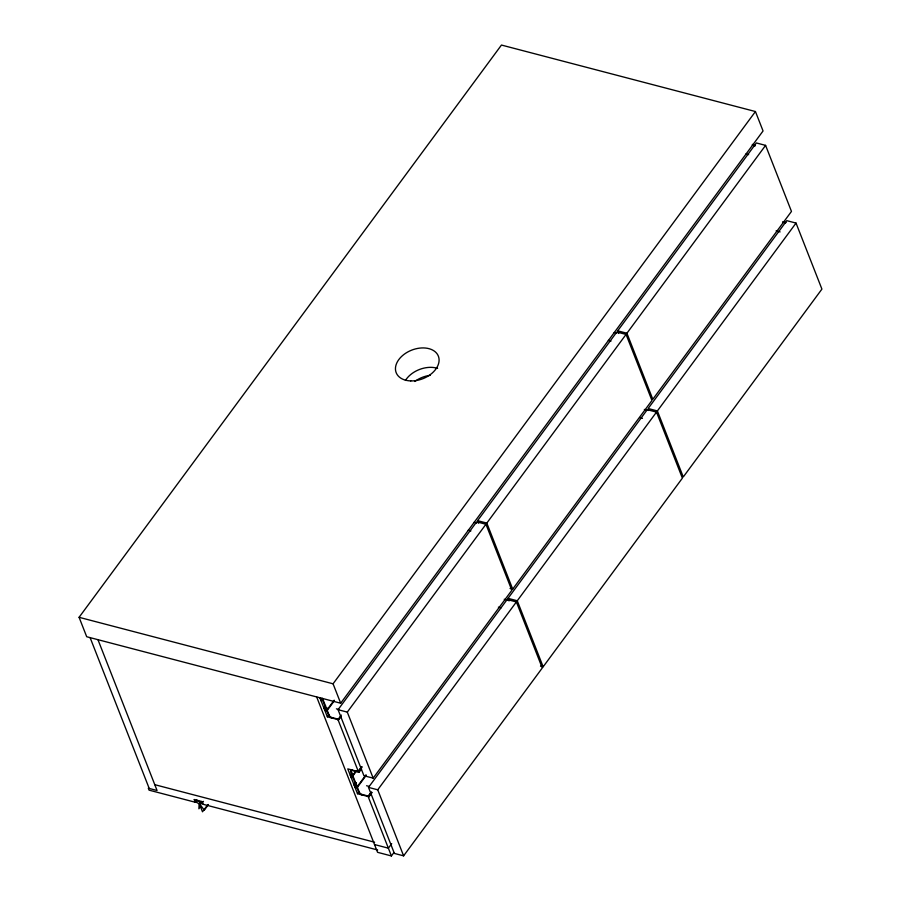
<?xml version="1.0" encoding="UTF-8"?>
<svg xmlns="http://www.w3.org/2000/svg" width="901" height="901" viewBox="0 0 901 901"><rect width="100%" height="100%" fill="white"/><g stroke="black" fill="none" stroke-linecap="round" stroke-linejoin="round"><path stroke-width="1.35" d="M79.085 617.309L501.463 45.05L755.443 111.544L763.057 130.96L340.679 703.219L86.699 636.737L79.085 617.309L333.066 683.803L340.679 703.219M97.95 639.665L157.067 790.504L148.282 788.206L149.048 790.143L195.224 802.239L196.902 799.975M200.799 801.642L199.121 803.917L198.896 808.771L200.574 806.508M201.126 801.777L199.459 804.041L202.5 811.812L207.512 805.021M201.43 801.811L199.752 804.075L204.268 810.168L208.446 804.514M203.446 801.338L201.768 803.602A5.665 2.838 36.4 0 1 196.227 802.149L195.303 801.913L194.391 799.581M333.066 683.803L755.443 111.544M322.716 698.433L321.038 700.696L323.358 698.602M325.599 705.821L323.932 708.073L325.261 709.999L326.646 710.36L334.17 700.178M326.939 707.736L324.833 710.371L326.86 710.9L328.482 715.022A3.401 1.701 36.4 0 0 332.165 718.074M326.86 710.9L334.372 700.719M361.718 767.134L358.384 771.65L337.976 719.595L327.356 716.813L328.966 714.651M338.055 709.695L476.708 521.837L485.943 524.258L511.824 590.29L373.172 778.149L363.936 775.738L338.055 709.695L347.29 712.117L373.172 778.149M478.6 523.244L477.586 520.654L616.825 332.007L626.06 334.417L651.941 400.461L512.703 589.108L510.056 588.421M617.692 330.825L756.356 142.955L765.591 145.376L791.472 211.42L652.808 399.278L626.927 333.235L617.692 330.825L618.705 333.415M337.976 719.595L341.321 715.079M340.634 716.599L338.134 719.989L341.096 716.712M347.29 712.117L485.943 524.258M512.703 589.108L486.822 523.076L626.06 334.417M626.927 333.235L765.591 145.376M351.953 773.058L350.286 775.322L352.314 775.851L355.658 771.335M365.975 774.837L356.796 787.271L352.528 776.392L356.706 770.738M361.571 766.74L358.226 771.267L359.06 772.315L361.56 768.925M358.688 771.391L362.033 766.864M355.749 782.732L354.082 784.996L355.411 786.911L356.796 787.271M354.724 785.165L356.391 782.901M356.65 785.019L354.971 787.283L357.01 787.823L358.621 791.934A3.401 1.701 36.4 0 0 362.303 794.997M357.01 787.823L366.189 775.378M393.917 852.56L391.417 855.95L368.126 796.518L357.506 793.736L359.105 791.562M368.498 787.395L507.15 599.525L516.386 601.947L542.267 667.99L403.614 855.849L394.379 853.427L368.498 787.395L377.733 789.805L403.614 855.849M509.042 600.933L508.029 598.343L647.267 409.696L656.502 412.117L682.384 478.149L543.145 666.808L540.51 666.109M372.079 792.497L368.734 797.025L368.374 796.09L370.874 792.7M368.126 796.518L371.46 791.99M371.617 792.384L368.734 797.025M377.733 789.805L516.386 601.947M543.145 666.808L517.264 600.764L656.502 412.117M657.381 410.935L796.033 223.076L786.798 220.655L648.146 408.513L657.381 410.935L683.262 476.967L821.915 289.108L796.033 223.076M391.71 843.651L388.376 848.179L374.523 844.552M755.117 145.478L754.328 145.275A2.613 1.306 36.4 0 1 752.617 144.351M752.391 145.252L755.049 145.951M745.983 153.936L748.641 154.634M786.044 222.592L784.467 222.187A2.613 1.306 36.4 0 1 783.645 221.86M782.541 222.164L785.413 222.919M776.133 230.847L780.108 231.895M614.178 332.514L616.825 333.212M608.344 340.409L611.002 341.107M644.316 409.437L648.303 410.473M639.823 417.681L642.469 418.368M477.586 520.654L486.822 523.076M474.061 522.355L476.719 523.053M468.238 530.25L470.885 530.937M508.029 598.343L517.264 600.764M504.2 599.266L508.187 600.314M498.377 607.161L501.035 607.86M320.148 698.41L322.175 698.939L321.927 698.32M336.422 708.828L339.08 709.526M358.384 771.65L347.763 768.868L357.506 793.736M359.06 772.315L352.775 770.67A2.613 1.306 36.4 0 0 351.356 771.909L359.274 792.103A2.613 1.306 36.4 0 0 362.089 794.445L368.374 796.09M352.528 776.392L351.142 776.031L351.829 777.777L351.187 777.608M366.572 785.751L369.219 786.438M154.781 784.681L374.613 842.221M377.665 849.992L203.074 804.289L202.015 801.575L194.166 799.514L195.224 802.239M391.417 855.95L377.564 852.323L316.668 696.935M338.596 720.113L338.235 719.178L331.951 717.534A2.613 1.306 36.4 0 1 329.124 715.191L322.581 698.489M326.646 710.36L322.389 699.48L321.004 699.12L321.691 700.865M352.314 775.851L350.703 771.74A3.401 1.701 36.4 0 1 352.561 770.13M319.9 697.779L327.356 716.813M201.779 801.507L202.691 803.838L201.16 802.048L195.618 800.595L196.227 802.149M90.1 637.604L149.206 788.443M405.439 380.447A22.671 15.351 -21.4 0 1 437.604 368.374M414.82 381.472A22.671 15.351 -21.4 0 1 430.329 375.3M754.542 145.816A3.401 1.701 36.4 0 1 752.312 144.622M784.681 222.727A3.401 1.701 36.4 0 1 783.014 221.95M410.788 380.92A22.671 15.351 -21.4 0 0 438.562 356.683A22.671 15.351 -21.4 0 0 402.443 355.67A22.671 15.351 -21.4 0 0 410.788 380.92"/></g></svg>
